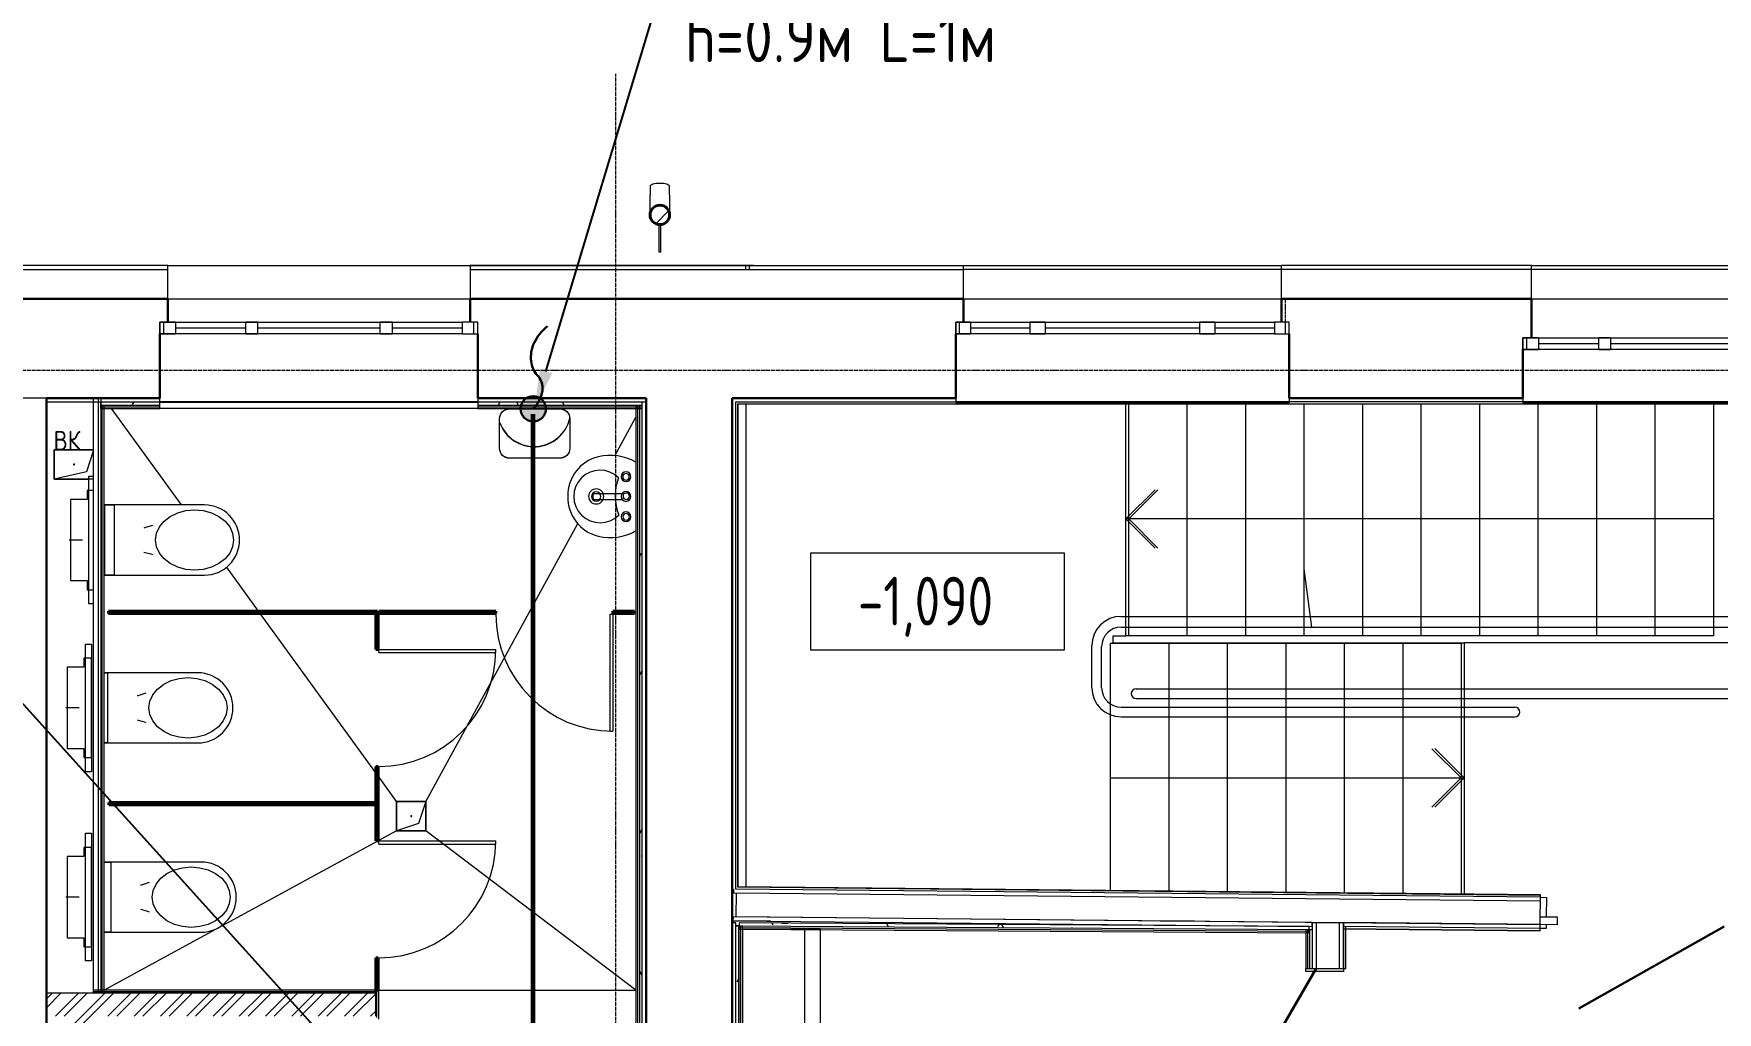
# Model space of a CAD drawing. Header units: millimetres. Extents: x -32 to 417638015, y -35 to 175284279.
# Drawn here: x 176859 to 185491, y 68719 to 73741 of the extents above; entities that cross this region are included whole.
import ezdxf
from ezdxf import colors
from ezdxf.entities.mleader import LeaderData, LeaderLine
from ezdxf.math import Vec2, Vec3

# ---------------------------------------------------------------- set-up
doc = ezdxf.new("R2010")
doc.units = ezdxf.units.MM
doc.linetypes.add('ADSK_Линия сетки', pattern=[25, 20, -2.5, 0, -2.5])
doc.linetypes.add('ADSK_Штрихпунктирная 2 точки_ш15 п1_5 п1_5 п1_5', pattern=[19.5, 15, -1.5, 0, -1.5, 0, -1.5])
for name, color, linetype, lineweight in [('_ Окна', 7, 'Continuous', 9), ('_ЭМ_гофра', 5, 'Continuous', 60), ('_ЭМ_ТХобщее_слой', 7, 'Continuous', 30), ('Аннотация', 7, 'Continuous', 18), ('Двери', 7, 'Continuous', 9), ('Двери открывание', 7, 'Continuous', 9), ('Лестницы', 7, 'Continuous', 9), ('Обобщенные модели', 7, 'Continuous', 18), ('Окна', 7, 'Continuous', 9), ('Оси', 253, 'Continuous', 9), ('Отметки', 7, 'Continuous', 9), ('Перекрытие', 7, 'Continuous', 18), ('Сантехника', 7, 'Continuous', 18), ('Стены внутренние', 7, 'Continuous', 18), ('Стены наружные', 7, 'Continuous', 18), ('Стены несущие', 7, 'Continuous', 30), ('Стены отделка', 7, 'Continuous', 30), ('Стены перегородки', 7, 'Continuous', 30), ('Стены штриховка', 7, 'Continuous', 9), ('Стрелки вверх', 7, 'Continuous', 18), ('ТХ', 5, 'Continuous', 0), ('ШТРИХОВКА', 252, 'Continuous', 15), ('ЭОМ_Кабельный вывод', 1, 'Continuous', 35)]:
    doc.layers.add(name, color=color, linetype=linetype, lineweight=lineweight)
doc.layers.add('_ЭМ_Надписи', color=7, linetype='Continuous')
doc.layers.add('ЭОМ_Лотки рабочие', color=5, linetype='Continuous')
doc.layers.add('Линии', color=7, linetype='Continuous', lineweight=9, true_color=0x00a600)
doc.styles.add('GOST Common', font='GOST_Common.ttf', dxfattribs={"width": 0.9, "height": 350})
doc.styles.add('GOST Common_3', font='GOST_Common.ttf', dxfattribs={"width": 0.8, "height": 350})
doc.styles.add('GOST Common_5', font='GOST_Common.ttf', dxfattribs={"width": 0.9, "height": 200})
doc.styles.add('ЭОМ', font='isocpeur.ttf', dxfattribs={"width": 0.85, "height": 250})
pattern_1 = [(0, (557.2, 188.9), (406.4, 101.6), [33.528, -271.272, 33.528, -271.272, -1625.6]), (0, (557.2, 188.9), (406.4, 101.6), [-609.6, 33.528, -576.072, 33.528, -271.272, -711.2]), (0, (557.2, 188.9), (406.4, 101.6), [-1524, 33.528, -169.672, 33.528, -474.472]), (120, (709.6, 239.7), (-291.1882, 301.15272), [33.528, -271.272, 33.528, -271.272, -1625.6]), (120, (709.6, 239.7), (-291.1882, 301.15272), [-609.6, 33.528, -576.072, 33.528, -271.272, -711.2]), (120, (709.6, 239.7), (-291.1882, 301.15272), [-1524, 33.528, -169.672, 33.528, -474.472]), (240, (760.4, 442.9), (-115.2118, -402.75272), [33.528, -271.272, 33.528, -271.272, -1625.6]), (240, (760.4, 442.9), (-115.2118, -402.75272), [-609.6, 33.528, -576.072, 33.528, -271.272, -711.2]), (240, (760.4, 442.9), (-115.2118, -402.75272), [-1524, 33.528, -169.672, 33.528, -474.472])]

# ---------------------------------------------------------------- blocks, each defined once
blk = doc.blocks.new('ТХ 1 этаж.')
at = {"layer": 'ТХ', "color": 8}
blk.add_lwpolyline([(17276.9, 18428.3), (17017.1, 18428.3, -0.414214), (16967.1, 18478.3), (16967.1, 18631.2, -0.414214), (17017.1, 18681.2), (17276.9, 18681.2, -0.414214), (17326.9, 18631.2), (17326.9, 18478.3, -0.414214)], format="xyb", close=True, dxfattribs=at)
at = {"layer": 'ТХ', "color": 252, "true_color": 0x939598}
blk.add_lwpolyline([(18611.7, 15509.5), (18611.7, 16009.5), (18211.7, 16009.5), (18211.7, 15509.5)], close=True, dxfattribs=at)
blk.add_lwpolyline([(18531.7, 15509.5), (18531.7, 16009.5)], dxfattribs=at)
at = {"layer": 'ТХ', "color": 8}
blk.add_arc((17143.8, 18675), 187.6, 199.61673, 347.34781, dxfattribs=at)
blk = doc.blocks.new('1 этаж')
at = {"layer": 'Обобщенные модели', "lineweight": 9}
h = blk.add_hatch(dxfattribs=at)
h.set_pattern_fill('FP_26', color=8, style=0, pattern_type=2)
h.set_pattern_definition([(45, (557.2, 188.9), (-106.066, 106.066), [])])
h.paths.add_polyline_path([(10932.201, 21181.427), (10953.895, 21186.378), (10971.292, 21200.252), (10980.947, 21220.301), (10980.947, 21242.553), (10971.292, 21262.601), (10953.895, 21276.475), (10932.201, 21281.427), (10909.52, 21275.689), (10893.109, 21262.601), (10883.454, 21242.553), (10884.577, 21217.97), (10893.109, 21200.252), (10910.506, 21186.378), (10924.736, 21183.13)])
at = {"layer": 'Стены внутренние', "lineweight": 9}
h = blk.add_hatch(dxfattribs=at)
h.set_pattern_fill('FP_12', color=8, style=0, pattern_type=2)
h.set_pattern_definition(pattern_1)
h.paths.add_polyline_path([(10460.636, 20255.561), (10842.201, 20255.561), (10842.201, 20270.561), (9998.85, 20270.561), (9999.85, 20255.561), (10141.805, 20255.561)])
h.paths.add_polyline_path([(8070.371, 20255.561), (8368.85, 20255.561), (8368.85, 20270.561), (8067.201, 20270.561), (8067.201, 20255.561)])
h = blk.add_hatch(dxfattribs=at)
h.set_pattern_fill('FP_12', color=8, style=0, pattern_type=2)
h.set_pattern_definition(pattern_1)
h.paths.add_polyline_path([(10827.201, 13184.185), (10842.201, 13184.185), (10841.803, 20254.061), (10827.201, 20254.061), (10827.201, 13565.801)])
h = blk.add_hatch(dxfattribs=at)
h.set_pattern_fill('FP_12', color=8, style=0, pattern_type=2)
h.set_pattern_definition(pattern_1)
h.paths.add_polyline_path([(11322.201, 16045.584), (11337.201, 16045.584), (11337.201, 17582.478), (11322.201, 17582.478), (11322.201, 16046.837)])
h = blk.add_hatch(dxfattribs=at)
h.set_pattern_fill('FP_12', color=8, style=0, pattern_type=2)
h.set_pattern_definition(pattern_1)
h.paths.add_polyline_path([(14260.71, 17565.196), (14260.807, 17580.196), (11338.807, 17598.977), (11338.71, 17583.977), (14244.201, 17565.302)])
at = {"layer": 'Стены штриховка'}
h = blk.add_hatch(dxfattribs=at)
h.set_pattern_fill('ANSI32', color=8, scale=10)
h.set_pattern_definition([(45, (-31496.66, 188.9), (-67.35192, 67.35192), []), (45, (-31451.76, 188.9), (-67.35192, 67.35192), [])])
h.paths.add_polyline_path([(9475.531, 17239.126), (8027.201, 17239.126), (8027.201, 17239.141), (7787.201, 17239.141), (7787.201, 17119.126), (7927.201, 17119.126), (7927.201, 15240.702), (8047.201, 15240.702), (8047.201, 17119.126), (9475.531, 17119.126)])
h.paths.add_polyline_path([(9605.382, 15240.702), (7787.201, 15240.702), (7787.201, 15120.702), (9485.382, 15120.702), (9485.382, 13133.902), (9605.382, 13133.902)])
h.paths.add_polyline_path([(9605.382, 13133.902), (9485.382, 13133.902), (9485.382, 12852.685), (9605.382, 12852.685)])
at = {"layer": '_ Окна', "color": 8, "lineweight": 18}
for p, q in [((8368.85, 20621.427), (8368.85, 20681.427)), ((8368.85, 20681.427), (8448.85, 20681.427)), ((8448.85, 20681.427), (8448.85, 20621.427)), ((8808.85, 20621.427), (8808.85, 20681.427)), ((8808.85, 20681.427), (8868.85, 20681.427)), ((8868.85, 20681.427), (8868.85, 20621.427)), ((9498.85, 20621.427), (9498.85, 20681.427)), ((9498.85, 20681.427), (9558.85, 20681.427)), ((9558.85, 20681.427), (9558.85, 20621.427)), ((9918.85, 20681.427), (9918.85, 20621.427)), ((9998.85, 20681.427), (9918.85, 20681.427)), ((9998.85, 20621.427), (9998.85, 20681.427)), ((12449.059, 20621.427), (12449.059, 20681.427)), ((12449.059, 20681.427), (12525.059, 20681.427)), ((12525.059, 20681.427), (12525.059, 20621.427)), ((12831.059, 20621.427), (12831.059, 20681.427)), ((12831.059, 20681.427), (12907.059, 20681.427)), ((12907.059, 20681.427), (12907.059, 20621.427)), ((13701.059, 20621.427), (13701.059, 20681.427)), ((13701.059, 20681.427), (13777.059, 20681.427)), ((13777.059, 20681.427), (13777.059, 20621.427)), ((14083.059, 20681.427), (14083.059, 20621.427)), ((14159.059, 20681.427), (14083.059, 20681.427)), ((14159.059, 20621.427), (14159.059, 20681.427)), ((8448.85, 20621.427), (8368.85, 20621.427)), ((8868.85, 20621.427), (8808.85, 20621.427)), ((9558.85, 20621.427), (9498.85, 20621.427)), ((9918.85, 20621.427), (9998.85, 20621.427)), ((12525.059, 20621.427), (12449.059, 20621.427)), ((12907.059, 20621.427), (12831.059, 20621.427)), ((13777.059, 20621.427), (13701.059, 20621.427)), ((14083.059, 20621.427), (14159.059, 20621.427)), ((15356.731, 20541.427), (15356.731, 20601.427)), ((15356.731, 20601.427), (15436.731, 20601.427)), ((15436.731, 20601.427), (15436.731, 20541.427)), ((15746.731, 20541.427), (15746.731, 20601.427)), ((15746.731, 20601.427), (15806.731, 20601.427)), ((15806.731, 20601.427), (15806.731, 20541.427)), ((15436.731, 20541.427), (15356.731, 20541.427)), ((15806.731, 20541.427), (15746.731, 20541.427))]:
    blk.add_line(p, q, dxfattribs=at)
at = {"layer": '_ Окна', "color": 8}
for p, q in [((8388.85, 20621.427), (8388.85, 20681.427)), ((8448.85, 20651.427), (8808.85, 20651.427)), ((8868.85, 20651.427), (9498.85, 20651.427)), ((9558.85, 20651.427), (9918.85, 20651.427)), ((9978.85, 20621.427), (9978.85, 20681.427)), ((12469.059, 20621.427), (12469.059, 20681.427)), ((12525.059, 20651.427), (12831.059, 20651.427)), ((12907.059, 20651.427), (13701.059, 20651.427)), ((13777.059, 20651.427), (14083.059, 20651.427)), ((14139.059, 20621.427), (14139.059, 20681.427)), ((15376.731, 20541.427), (15376.731, 20601.427)), ((15436.731, 20571.427), (15746.731, 20571.427)), ((15806.731, 20571.427), (16616.731, 20571.427))]:
    blk.add_line(p, q, dxfattribs=at)
at = {"layer": 'Аннотация', "color": 8, "lineweight": 20}
for p, q in [((11705.371, 18997.932), (11705.371, 19497.932)), ((11705.371, 19497.932), (13005.371, 19497.932)), ((13005.371, 19497.932), (13005.371, 18997.932)), ((13005.371, 18997.932), (11705.371, 18997.932))]:
    blk.add_line(p, q, dxfattribs=at)
at = {"layer": 'Аннотация', "color": 8, "lineweight": 9}
blk.add_line((14233.254, 19415.755), (14272.75, 19115.755), dxfattribs=at)
at = {"layer": 'Двери', "color": 8}
for p, q in [((10675.201, 19182.168), (10691.201, 19182.168)), ((10675.201, 19182.168), (10675.201, 18582.168)), ((10691.201, 19182.168), (10691.201, 18582.168)), ((9491.201, 18985.141), (9491.201, 19001.141)), ((9491.201, 19001.141), (10091.201, 19001.141)), ((10091.201, 18985.141), (10091.201, 19001.141)), ((9491.201, 18985.141), (10091.201, 18985.141)), ((10675.201, 18582.168), (10691.201, 18582.168)), ((9491.201, 18003.141), (9491.201, 18019.141)), ((9491.201, 18019.141), (10091.201, 18019.141)), ((9491.201, 18003.141), (10091.201, 18003.141)), ((10091.201, 18003.141), (10091.201, 18019.141)), ((15445.833, 17589.754), (15446.241, 17629.752)), ((15446.241, 17629.752), (15533.237, 17628.863)), ((15533.237, 17628.863), (15532.828, 17588.866)), ((15532.828, 17588.866), (15445.833, 17589.754))]:
    blk.add_line(p, q, dxfattribs=at)
at = {"layer": 'Двери', "color": 8, "lineweight": 30}
for p, q in [((16388.784, 17580.125), (15643.134, 17159.717)), ((14297.201, 17365.053), (13832.201, 16559.649))]:
    blk.add_line(p, q, dxfattribs=at)
at = {"layer": 'Двери открывание', "color": 8}
for centre, start, end in [((10691.201, 19182.168), 180, 270), ((9491.201, 19001.141), 270, 0), ((9491.201, 18019.141), 270, 0)]:
    blk.add_arc(centre, 600, start, end, dxfattribs=at)
at = {"layer": 'Лестницы', "color": 8}
for p, q in [((11372.201, 20259.427), (11372.201, 17783.343)), ((13320.876, 19071.162), (13320.876, 20259.427)), ((13320.876, 19071.162), (13320.876, 20259.427)), ((13335.876, 19071.162), (13335.876, 20259.427)), ((13635.876, 19071.162), (13635.876, 20259.427)), ((13635.876, 19071.162), (13635.876, 20259.427)), ((13935.876, 19071.162), (13935.876, 20259.427)), ((13935.876, 19071.162), (13935.876, 20259.427)), ((14235.876, 19071.162), (14235.876, 20259.427)), ((14235.876, 19071.162), (14235.876, 20259.427)), ((14535.876, 19071.162), (14535.876, 20259.427)), ((14535.876, 19071.162), (14535.876, 20259.427)), ((14835.876, 19071.162), (14835.876, 20259.427)), ((14835.876, 19071.162), (14835.876, 20259.427)), ((15135.876, 19071.162), (15135.876, 20259.427)), ((15135.876, 19071.162), (15135.876, 20259.427)), ((15435.876, 19071.162), (15435.876, 20259.427)), ((15435.876, 19071.162), (15435.876, 20259.427)), ((15735.876, 19071.162), (15735.876, 20259.427)), ((15735.876, 19071.162), (15735.876, 20259.427)), ((16035.876, 19071.162), (16035.876, 20259.427)), ((16035.876, 19071.162), (16035.876, 20259.427)), ((16335.876, 19071.162), (16335.876, 20259.427)), ((16335.876, 19071.162), (16335.876, 20259.427)), ((13240.876, 19034.269), (13240.876, 17764.279)), ((13240.876, 19034.269), (13540.876, 19034.269)), ((13240.876, 19034.269), (13240.876, 17764.279)), ((13255.876, 19071.162), (13320.876, 19071.162)), ((13255.876, 19035.717), (13255.876, 19071.162)), ((13255.876, 19035.717), (13255.876, 19034.269)), ((13255.876, 19035.717), (13555.876, 19035.717)), ((13255.876, 19035.717), (13255.876, 19034.269)), ((13335.876, 19071.162), (13320.876, 19071.162)), ((13635.876, 19071.162), (13335.876, 19071.162)), ((13540.876, 19034.269), (13840.876, 19034.269)), ((13540.876, 19034.269), (13540.876, 17761.215)), ((13540.876, 19034.269), (13540.876, 17761.215)), ((13555.876, 19035.717), (13855.876, 19035.717)), ((13555.876, 19035.717), (13555.876, 19034.269)), ((13555.876, 19035.717), (13555.876, 19034.269)), ((13935.876, 19071.162), (13635.876, 19071.162)), ((13840.876, 19034.269), (14140.876, 19034.269)), ((13840.876, 19034.269), (13840.876, 17758.152)), ((13840.876, 19034.269), (13840.876, 17758.152)), ((13855.876, 19035.717), (14155.876, 19035.717)), ((13855.876, 19035.717), (13855.876, 19034.269)), ((13855.876, 19035.717), (13855.876, 19034.269)), ((14235.876, 19071.162), (13935.876, 19071.162)), ((14140.876, 19034.269), (14440.876, 19034.269)), ((14140.876, 19034.269), (14140.876, 17755.088)), ((14140.876, 19034.269), (14140.876, 17755.088)), ((14155.876, 19035.717), (14455.876, 19035.717)), ((14155.876, 19035.717), (14155.876, 19034.269)), ((14155.876, 19035.717), (14155.876, 19034.269)), ((14535.876, 19071.162), (14235.876, 19071.162)), ((14440.876, 19034.269), (14740.876, 19034.269)), ((14440.876, 19034.269), (14440.876, 17752.024)), ((14440.876, 19034.269), (14440.876, 17752.024)), ((14455.876, 19035.717), (14755.876, 19035.717)), ((14455.876, 19035.717), (14455.876, 19034.269)), ((14455.876, 19035.717), (14455.876, 19034.269)), ((14835.876, 19071.162), (14535.876, 19071.162)), ((14740.876, 19034.269), (15040.876, 19034.269)), ((14740.876, 19034.269), (14740.876, 17748.961)), ((14740.876, 19034.269), (14740.876, 17748.961)), ((14755.876, 19035.717), (15055.876, 19035.717)), ((14755.876, 19035.717), (14755.876, 19034.269)), ((14755.876, 19035.717), (14755.876, 19034.269)), ((15135.876, 19071.162), (14835.876, 19071.162)), ((15040.876, 19034.269), (15040.876, 17745.897)), ((15435.876, 19071.162), (15135.876, 19071.162)), ((15735.876, 19071.162), (15435.876, 19071.162)), ((16035.876, 19071.162), (15735.876, 19071.162)), ((16335.876, 19071.162), (16035.876, 19071.162))]:
    blk.add_line(p, q, dxfattribs=at)
at = {"layer": 'Линии', "color": 8, "linetype": 'ADSK_Штрихпунктирная 2 точки_ш15 п1_5 п1_5 п1_5'}
for p, q in [((14139.059, 20681.427), (14139.059, 20801.427)), ((14159.059, 20621.427), (14159.059, 20281.427))]:
    blk.add_line(p, q, dxfattribs=at)
at = {"layer": 'Линии', "color": 8, "lineweight": 18}
for p, q in [((13297.194, 19171.427), (16610.876, 19171.427)), ((13297.194, 19116.162), (16610.876, 19116.162)), ((13147.194, 18805.455), (13147.194, 19021.427)), ((13197.194, 18805.455), (13197.194, 19016.162)), ((13374.037, 18799.843), (18349.597, 18799.843)), ((13374.037, 18749.843), (18349.597, 18749.843)), ((13297.194, 18705.455), (15315.876, 18705.455)), ((13297.194, 18655.455), (15315.876, 18655.455))]:
    blk.add_line(p, q, dxfattribs=at)
for centre, radius, start, end in [((13297.194, 19021.427), 150, 90, 180), ((13297.194, 19016.162), 100, 90, 180), ((13297.194, 18805.455), 150, 180, 270), ((13297.194, 18805.455), 100, 180, 270), ((13374.037, 18774.843), 25, 90, 270), ((15315.876, 18680.455), 25, 270, 90)]:
    blk.add_arc(centre, radius, start, end, dxfattribs=at)
at = {"layer": 'Обобщенные модели', "color": 8}
for p, q in [((10882.201, 21377.578), (10882.201, 21335.074)), ((10982.201, 21335.074), (10982.201, 21377.578)), ((10927.201, 21180.568), (10927.201, 21041.427)), ((10937.201, 21041.427), (10937.201, 21180.568)), ((10927.201, 21041.427), (10937.201, 21041.427)), ((7827.201, 19875.902), (7827.201, 20025.902)), ((7827.201, 20025.902), (8027.201, 20025.902)), ((8027.201, 20025.902), (7827.201, 20025.902)), ((7827.201, 20025.902), (7827.201, 19875.902)), ((8027.201, 20018.737), (7992.089, 19913.402)), ((7992.089, 19913.402), (7827.201, 19875.902)), ((8027.201, 19875.902), (7827.201, 19875.902)), ((7827.201, 19875.902), (8004.084, 19875.902)), ((9582.201, 18071.427), (9582.201, 18221.427)), ((9582.201, 18221.427), (9732.201, 18221.427)), ((9732.201, 18221.427), (9582.201, 18221.427)), ((9582.201, 18221.427), (9582.201, 18071.427)), ((9732.201, 18221.427), (9694.701, 18108.927)), ((9732.201, 18221.427), (9732.201, 18071.427)), ((9732.201, 18071.427), (9732.201, 18221.427)), ((9694.701, 18108.927), (9582.201, 18071.427)), ((9732.201, 18071.427), (9582.201, 18071.427)), ((9582.201, 18071.427), (9732.201, 18071.427))]:
    blk.add_line(p, q, dxfattribs=at)
at = {"layer": 'Обобщенные модели', "color": 8, "lineweight": 40}
for p, q in [((9485.201, 19198.168), (8105.201, 19198.168)), ((8105.201, 19198.168), (8105.201, 19186.168)), ((8105.201, 19186.168), (9485.201, 19186.168)), ((9487.201, 19186.141), (9475.201, 19186.141)), ((9475.201, 19186.141), (9475.201, 19001.141)), ((9485.201, 19186.168), (9485.201, 19198.168)), ((9487.201, 19001.141), (9487.201, 19186.141)), ((10091.201, 19198.168), (9491.201, 19198.168)), ((9491.201, 19198.168), (9491.201, 19186.168)), ((9491.201, 19186.168), (10091.201, 19186.168)), ((10091.201, 19186.168), (10091.201, 19198.168)), ((10802.201, 19198.168), (10691.201, 19198.168)), ((10691.201, 19198.168), (10691.201, 19186.168)), ((10691.201, 19186.168), (10802.201, 19186.168)), ((10802.201, 19186.168), (10802.201, 19198.168)), ((9475.201, 19001.141), (9487.201, 19001.141)), ((9487.201, 18401.141), (9475.201, 18401.141)), ((9487.201, 18216.141), (8107.201, 18216.141)), ((8107.201, 18216.141), (8107.201, 18204.141)), ((9487.201, 18204.141), (9487.201, 18216.141)), ((8107.201, 18204.141), (9487.201, 18204.141)), ((9487.201, 18204.141), (9475.201, 18204.141)), ((9475.201, 18204.141), (9475.201, 18019.141)), ((9487.201, 18019.141), (9487.201, 18204.141)), ((9475.201, 18019.141), (9487.201, 18019.141)), ((9487.201, 17419.141), (9475.201, 17419.141))]:
    blk.add_line(p, q, dxfattribs=at)
at = {"layer": 'Обобщенные модели', "color": 8, "flags": 128}
for points in [[(10882.201, 21244.444), (10882.201, 21245.714), (10882.201, 21248.378), (10882.201, 21251.254), (10882.201, 21254.338), (10882.201, 21257.626), (10882.201, 21261.112), (10882.201, 21264.791), (10882.201, 21268.656), (10882.201, 21272.701), (10882.201, 21276.921), (10882.201, 21281.307), (10882.201, 21285.854), (10882.201, 21290.554), (10882.201, 21295.399), (10882.201, 21300.381), (10882.201, 21305.494), (10882.201, 21310.727), (10882.201, 21316.074), (10882.201, 21321.526), (10882.201, 21327.073), (10882.201, 21332.707), (10882.201, 21335.074)], [(10982.201, 21335.074), (10982.201, 21329.406), (10982.201, 21323.822), (10982.201, 21318.33), (10982.201, 21312.938), (10982.201, 21307.656), (10982.201, 21302.492), (10982.201, 21297.455), (10982.201, 21292.552), (10982.201, 21287.791), (10982.201, 21283.179), (10982.201, 21278.725), (10982.201, 21274.436), (10982.201, 21270.317), (10982.201, 21266.376), (10982.201, 21262.619), (10982.201, 21259.053), (10982.201, 21255.682), (10982.201, 21252.512), (10982.201, 21249.548), (10982.201, 21246.796), (10982.201, 21244.444)]]:
    blk.add_lwpolyline(points, dxfattribs=at)
at = {"layer": 'Обобщенные модели', "color": 8, "lineweight": 40}
for points in [[(9475.201, 18401.141), (9475.201, 18216.141), (9487.201, 18216.141), (9487.201, 18401.141)], [(9475.201, 17419.141), (9475.201, 17254.141), (9487.201, 17254.141), (9487.201, 17419.141)]]:
    blk.add_lwpolyline(points, dxfattribs=at)
at = {"layer": 'Обобщенные модели', "color": 8}
for centre, radius, start, end in [((10932.201, 21231.427), 52, 90, 270), ((10932.201, 21231.427), 52, 270, 90), ((7928.395, 19950.902), 2.5, 0, 180), ((7928.395, 19950.902), 2.5, 120, 180), ((7928.395, 19950.902), 2.5, 180, 0), ((7928.395, 19950.902), 2.5, 240, 345), ((7928.395, 19950.902), 2.5, 15, 90), ((9657.201, 18146.427), 2.5, 0, 180), ((9657.201, 18146.427), 2.5, 120, 180), ((9657.201, 18146.427), 2.5, 180, 0), ((9657.201, 18146.427), 2.5, 240, 345), ((9657.201, 18146.427), 2.5, 15, 90)]:
    blk.add_arc(centre, radius, start, end, dxfattribs=at)
at = {"layer": 'Обобщенные модели', "color": 8, "lineweight": 40}
for start, end in [(90, 270), (270, 90)]:
    blk.add_arc((10932.201, 21231.427), 50, start, end, dxfattribs=at)
at = {"layer": 'Обобщенные модели', "color": 8}
for start_param, end_param in [(4.71238898, 6.28318531), (3.14159265, 4.71238898)]:
    blk.add_ellipse((10932.201, 21377.578), major_axis=(-50, 0), ratio=0.30901699, start_param=start_param, end_param=end_param, dxfattribs=at)
at = {"layer": 'Окна', "color": 8}
for p, q in [((8368.85, 20681.427), (8368.85, 20621.427)), ((8448.85, 20681.427), (8368.85, 20681.427)), ((8448.85, 20681.427), (8808.85, 20681.427)), ((8868.85, 20681.427), (8808.85, 20681.427)), ((8868.85, 20681.427), (9498.85, 20681.427)), ((9558.85, 20681.427), (9498.85, 20681.427)), ((9558.85, 20681.427), (9918.85, 20681.427)), ((9998.85, 20681.427), (9918.85, 20681.427)), ((9998.85, 20621.427), (9998.85, 20681.427)), ((12449.059, 20681.427), (12449.059, 20621.427)), ((12525.059, 20681.427), (12449.059, 20681.427)), ((12525.059, 20681.427), (12831.059, 20681.427)), ((12907.059, 20681.427), (12831.059, 20681.427)), ((12907.059, 20681.427), (13701.059, 20681.427)), ((13777.059, 20681.427), (13701.059, 20681.427)), ((13777.059, 20681.427), (14083.059, 20681.427)), ((14159.059, 20681.427), (14083.059, 20681.427)), ((14159.059, 20621.427), (14159.059, 20681.427)), ((8368.85, 20621.427), (8448.85, 20621.427)), ((8808.85, 20621.427), (8448.85, 20621.427)), ((8808.85, 20621.427), (8868.85, 20621.427)), ((9498.85, 20621.427), (8868.85, 20621.427)), ((9498.85, 20621.427), (9558.85, 20621.427)), ((9918.85, 20621.427), (9558.85, 20621.427)), ((9918.85, 20621.427), (9998.85, 20621.427)), ((12449.059, 20621.427), (12525.059, 20621.427)), ((12831.059, 20621.427), (12525.059, 20621.427)), ((12831.059, 20621.427), (12907.059, 20621.427)), ((13701.059, 20621.427), (12907.059, 20621.427)), ((13701.059, 20621.427), (13777.059, 20621.427)), ((14083.059, 20621.427), (13777.059, 20621.427)), ((14083.059, 20621.427), (14159.059, 20621.427)), ((15356.731, 20601.427), (15356.731, 20541.427)), ((15436.731, 20601.427), (15356.731, 20601.427)), ((15436.731, 20601.427), (15746.731, 20601.427)), ((15806.731, 20601.427), (15746.731, 20601.427)), ((15806.731, 20601.427), (16616.731, 20601.427)), ((15356.731, 20541.427), (15436.731, 20541.427)), ((15746.731, 20541.427), (15436.731, 20541.427)), ((15746.731, 20541.427), (15806.731, 20541.427)), ((16616.731, 20541.427), (15806.731, 20541.427))]:
    blk.add_line(p, q, dxfattribs=at)
at = {"layer": 'Оси', "color": 8, "linetype": 'ADSK_Линия сетки'}
for p, q in [((10706.766, -4162.595), (10706.766, 21955.22)), ((-9557.528, 20433.902), (56672.201, 20433.902))]:
    blk.add_line(p, q, dxfattribs=at)
at = {"layer": 'Перекрытие', "color": 8}
for p, q in [((8479.567, 19743.061), (8121.234, 20237.561)), ((11372.201, 20259.427), (11372.201, 17783.343)), ((13320.876, 19071.162), (13320.876, 20259.427)), ((10700.843, 19995.843), (10809.201, 20194.338)), ((9732.201, 18221.427), (10511.047, 19648.163)), ((8874.417, 19198.168), (8710.169, 19424.831)), ((9475.201, 18369.087), (8883.113, 19186.168)), ((13255.876, 19035.717), (13255.876, 19071.162)), ((13255.876, 19071.162), (13320.876, 19071.162)), ((18337.597, 19035.717), (15055.876, 19035.717)), ((15055.876, 19035.717), (15055.876, 17745.744)), ((9582.201, 18221.427), (9487.201, 18352.527)), ((9582.201, 18071.427), (8082.201, 17254.141)), ((10809.201, 17254.141), (9732.201, 18071.427)), ((15447.262, 17729.747), (15477.261, 17729.44)), ((15477.261, 17729.44), (15476.24, 17629.445)), ((11500.121, 17607.85), (11302.201, 17607.85)), ((11338.709, 17583.754), (11322.201, 17583.961)), ((13673.824, 17607.85), (13497.961, 17607.85)), ((15475.627, 17569.449), (15445.628, 17569.755)), ((15475.831, 17589.448), (15475.627, 17569.449)), ((14244.201, 17349.084), (14244.201, 17365.053)), ((14437.201, 17365.053), (14437.201, 17349.084)), ((14437.201, 17349.084), (14244.201, 17349.084)), ((9490.531, 17254.141), (10809.201, 17254.141))]:
    blk.add_line(p, q, dxfattribs=at)
at = {"layer": 'Сантехника', "color": 8}
for p, q in [((8004.084, 19235.561), (8004.084, 19890.561)), ((8004.084, 19890.561), (8027.201, 19890.561)), ((7910.084, 19771.061), (7910.084, 19355.061)), ((7995.084, 19771.061), (7910.084, 19771.061)), ((7995.084, 19818.061), (7995.084, 19771.061)), ((8027.201, 19818.061), (7995.084, 19818.061)), ((10594.309, 19801.641), (10738.512, 19801.641)), ((10594.309, 19771.641), (10738.512, 19771.641)), ((8597.161, 19743.061), (8084.084, 19743.061)), ((8084.084, 19743.061), (8084.084, 19383.061)), ((8084.084, 19383.061), (8084.084, 19743.061)), ((8084.084, 19743.061), (8134.084, 19743.061)), ((8134.084, 19743.061), (8134.084, 19383.061)), ((8084.084, 19663.061), (8083.084, 19663.061)), ((8083.084, 19663.061), (8083.084, 19643.061)), ((8083.084, 19663.061), (8083.084, 19643.061)), ((8083.084, 19643.061), (8084.084, 19643.061)), ((8084.084, 19618.061), (8083.084, 19618.061)), ((8083.084, 19618.061), (8083.084, 19508.061)), ((8083.084, 19618.061), (8083.084, 19616.187)), ((7971.784, 19563.061), (7903.784, 19563.061)), ((8083.084, 19509.935), (8083.084, 19508.061)), ((8083.084, 19508.061), (8084.084, 19508.061)), ((8084.084, 19483.061), (8083.084, 19483.061)), ((8083.084, 19483.061), (8083.084, 19463.061)), ((8083.084, 19483.061), (8083.084, 19463.061)), ((8083.084, 19463.061), (8084.084, 19463.061)), ((7910.084, 19355.061), (7995.084, 19355.061)), ((7995.084, 19355.061), (7995.084, 19308.061)), ((8084.084, 19383.061), (8597.161, 19383.061)), ((8134.084, 19383.061), (8084.084, 19383.061)), ((7995.084, 19308.061), (8027.201, 19308.061)), ((8027.201, 19235.561), (8004.084, 19235.561)), ((7987.201, 18374.427), (7987.201, 19029.427)), ((7987.201, 19029.427), (8018.201, 19029.427)), ((8018.201, 19029.427), (8018.201, 18374.427)), ((7893.201, 18909.927), (7893.201, 18493.927)), ((7978.201, 18909.927), (7893.201, 18909.927)), ((7978.201, 18956.927), (7978.201, 18909.927)), ((8018.201, 18956.927), (7978.201, 18956.927)), ((8018.201, 18446.927), (8018.201, 18956.927)), ((8563.394, 18881.927), (8082.201, 18881.927)), ((8082.201, 18881.927), (8100.317, 18881.927)), ((8100.317, 18881.927), (8100.317, 18521.927)), ((7954.901, 18701.927), (7886.901, 18701.927)), ((7893.201, 18493.927), (7978.201, 18493.927)), ((7978.201, 18493.927), (7978.201, 18446.927)), ((8082.201, 18521.927), (8563.394, 18521.927)), ((8100.317, 18521.927), (8082.201, 18521.927)), ((7978.201, 18446.927), (8018.201, 18446.927)), ((8018.201, 18374.427), (7987.201, 18374.427)), ((7987.201, 17403.061), (7987.201, 18058.061)), ((7987.201, 18058.061), (8018.201, 18058.061)), ((8018.201, 18058.061), (8018.201, 17403.061)), ((7978.201, 17985.561), (7978.201, 17938.561)), ((8018.201, 17985.561), (7978.201, 17985.561)), ((8018.201, 17475.561), (8018.201, 17985.561)), ((7893.201, 17938.561), (7893.201, 17522.561)), ((7978.201, 17938.561), (7893.201, 17938.561)), ((8580.277, 17910.561), (8082.201, 17910.561)), ((8082.201, 17910.561), (8117.201, 17910.561)), ((8117.201, 17910.561), (8117.201, 17550.561)), ((7954.901, 17730.561), (7886.901, 17730.561)), ((8082.201, 17550.561), (8580.277, 17550.561)), ((8117.201, 17550.561), (8082.201, 17550.561)), ((7893.201, 17522.561), (7978.201, 17522.561)), ((7978.201, 17522.561), (7978.201, 17475.561)), ((7978.201, 17475.561), (8018.201, 17475.561)), ((8018.201, 17403.061), (7987.201, 17403.061))]:
    blk.add_line(p, q, dxfattribs=at)
at = {"layer": 'Сантехника', "color": 8, "flags": 128}
for points in [[(8346.584, 19563.061), (8351.599, 19597.551), (8366.39, 19630.313), (8390.218, 19659.702), (8421.886, 19684.245), (8459.807, 19702.711), (8502.08, 19714.174), (8546.584, 19718.061), (8591.088, 19714.174), (8633.361, 19702.711), (8671.282, 19684.245), (8702.95, 19659.702), (8726.778, 19630.313), (8741.57, 19597.551), (8746.584, 19563.061)], [(8330.357, 19638.056), (8288.956, 19625.336), (8286.308, 19624.8)], [(8746.584, 19563.061), (8741.57, 19528.57), (8726.778, 19495.809), (8702.95, 19466.42), (8671.282, 19441.877), (8633.361, 19423.41), (8591.088, 19411.947), (8546.584, 19408.061), (8502.08, 19411.947), (8459.807, 19423.41), (8421.886, 19441.877), (8390.218, 19466.42), (8366.39, 19495.809), (8351.599, 19528.57), (8346.584, 19563.061)], [(8286.308, 19501.321), (8321.727, 19491.4), (8330.357, 19488.065)], [(8312.817, 18701.927), (8317.831, 18736.417), (8332.623, 18769.179), (8356.451, 18798.568), (8388.119, 18823.111), (8426.04, 18841.577), (8468.313, 18853.041), (8512.817, 18856.927), (8557.321, 18853.041), (8599.594, 18841.577), (8637.515, 18823.111), (8669.183, 18798.568), (8693.011, 18769.179), (8707.803, 18736.417), (8712.817, 18701.927)], [(8296.589, 18776.922), (8255.189, 18764.202), (8252.54, 18763.666)], [(8712.817, 18701.927), (8707.803, 18667.436), (8693.011, 18634.675), (8669.183, 18605.286), (8637.515, 18580.743), (8599.594, 18562.277), (8557.321, 18550.813), (8512.817, 18546.927), (8468.313, 18550.813), (8426.04, 18562.277), (8388.119, 18580.743), (8356.451, 18605.286), (8332.623, 18634.675), (8317.831, 18667.436), (8312.817, 18701.927)], [(8252.54, 18640.187), (8287.96, 18630.266), (8296.589, 18626.931)], [(8329.701, 17730.561), (8334.715, 17765.051), (8349.507, 17797.813), (8373.334, 17827.202), (8405.003, 17851.745), (8442.924, 17870.211), (8485.196, 17881.674), (8529.701, 17885.561), (8574.205, 17881.674), (8616.477, 17870.211), (8654.399, 17851.745), (8686.067, 17827.202), (8709.894, 17797.813), (8724.686, 17765.051), (8729.701, 17730.561)], [(8313.473, 17805.556), (8272.072, 17792.836), (8269.424, 17792.3)], [(8729.701, 17730.561), (8724.686, 17696.07), (8709.894, 17663.309), (8686.067, 17633.92), (8654.399, 17609.377), (8616.477, 17590.91), (8574.205, 17579.447), (8529.701, 17575.561), (8485.196, 17579.447), (8442.924, 17590.91), (8405.003, 17609.377), (8373.334, 17633.92), (8349.507, 17663.309), (8334.715, 17696.07), (8329.701, 17730.561)], [(8269.424, 17668.821), (8304.843, 17658.9), (8313.473, 17655.565)]]:
    blk.add_lwpolyline(points, dxfattribs=at)
at = {"layer": 'Сантехника', "color": 8}
for centre, radius, start, end in [((10664.077, 19792.522), 203.526, 103.6350548, 181.6557802), ((10664.077, 19792.522), 203.526, 103.6350548, 181.6557802), ((10678.438, 19733.317), 264.447, 60.3649452, 103.6350548), ((10678.438, 19733.317), 264.447, 60.3649452, 103.6350548), ((10625.632, 19786.641), 135, 45.4629123, 315.0556058), ((10969.524, 19788.197), 266.583, 159.1986398, 201.3198783), ((10758.512, 19887.907), 25, 90, 270), ((10758.512, 19887.907), 17.003, 90, 270), ((10758.512, 19887.907), 25, 270, 90), ((10758.512, 19887.907), 17.003, 270, 90), ((10664.077, 19780.76), 203.526, 178.3442198, 256.3649452), ((10664.077, 19780.76), 203.526, 178.3442198, 256.3649452), ((10605.632, 19786.641), 38.576, 90, 270), ((10605.632, 19786.641), 23.492, 90, 270), ((10605.632, 19786.641), 38.576, 270, 90), ((10605.632, 19786.641), 23.492, 270, 90), ((10758.512, 19786.641), 25, 90, 270), ((10759.957, 19787.405), 16.806, 0, 180), ((10759.957, 19787.405), 16.806, 180, 0), ((10758.512, 19786.641), 25, 270, 90), ((8597.161, 19563.061), 180, 270, 90), ((10758.512, 19682.326), 25, 90, 270), ((10759.53, 19682.326), 17.002, 90, 270), ((10758.512, 19682.326), 25, 270, 90), ((10759.53, 19682.326), 17.002, 270, 90), ((10678.438, 19839.965), 264.447, 256.3649452, 299.6350548), ((10678.438, 19839.965), 264.447, 256.3649452, 299.6350548), ((8563.394, 18701.927), 180, 270, 90), ((8580.277, 17730.561), 180, 270, 90)]:
    blk.add_arc(centre, radius, start, end, dxfattribs=at)
blk.add_ellipse((10594.309, 19786.641), major_axis=(0, 15), ratio=0.42852507, start_param=0, end_param=3.14159265, dxfattribs=at)
at = {"layer": 'Стены внутренние', "color": 8}
for p, q in [((8408.85, 20801.427), (9958.85, 20801.427)), ((12489.059, 20801.427), (14119.059, 20801.427)), ((15401.731, 20801.427), (17021.731, 20801.427)), ((9998.85, 20271.427), (8368.85, 20271.427)), ((8368.85, 20270.561), (9998.85, 20270.561)), ((9998.85, 20237.561), (8368.85, 20237.561)), ((14159.059, 20271.427), (12449.059, 20271.427)), ((17066.731, 20271.427), (15356.731, 20271.427))]:
    blk.add_line(p, q, dxfattribs=at)
at = {"layer": 'Стены наружные', "color": 8}
for p, q in [((8408.85, 20972.427), (8408.85, 20971.427)), ((8408.85, 20972.427), (9958.85, 20972.427)), ((8408.85, 20971.427), (9958.85, 20971.427)), ((9958.85, 20972.427), (9958.85, 20971.427)), ((12489.059, 20971.427), (14119.059, 20971.427)), ((14119.059, 20951.427), (12489.059, 20951.427)), ((15401.731, 20971.427), (17021.731, 20971.427)), ((17021.731, 20951.427), (15401.731, 20951.427)), ((12449.059, 20268.386), (14159.059, 20268.386)), ((15356.731, 20268.386), (17066.731, 20268.386))]:
    blk.add_line(p, q, dxfattribs=at)
at = {"layer": 'Стены несущие', "color": 8}
for p, q in [((6447.201, 20801.427), (8408.85, 20801.427)), ((8408.85, 20801.427), (8408.85, 20681.427)), ((9958.85, 20801.427), (12489.059, 20801.427)), ((9958.85, 20801.427), (9958.85, 20681.427)), ((12489.059, 20801.427), (12489.059, 20681.427)), ((14119.059, 20801.427), (15401.731, 20801.427)), ((14119.059, 20801.427), (14119.059, 20681.427)), ((15401.731, 20801.427), (15401.731, 20601.427)), ((8368.85, 20291.427), (8368.85, 20621.427)), ((9998.85, 20621.427), (9998.85, 20291.427)), ((12449.059, 20291.427), (12449.059, 20621.427)), ((14159.059, 20291.427), (14159.059, 20621.427)), ((15356.731, 20291.427), (15356.731, 20541.427)), ((7787.201, 20291.427), (8368.85, 20291.427)), ((7787.201, 12852.685), (7787.201, 20291.427)), ((10862.201, 20291.427), (9998.85, 20291.427)), ((10862.201, 20291.427), (10862.201, 12852.685)), ((11302.201, 20291.427), (12449.059, 20291.427)), ((11302.201, 13530.633), (11302.201, 20291.427)), ((15356.731, 20291.427), (14159.059, 20291.427))]:
    blk.add_line(p, q, dxfattribs=at)
at = {"layer": 'Стены отделка', "color": 8, "lineweight": 9}
for p, q in [((8408.85, 20972.427), (6447.201, 20972.427)), ((8408.85, 20971.427), (6447.201, 20971.427)), ((8408.85, 20801.427), (8408.85, 20971.427)), ((11412.201, 20972.427), (9958.85, 20972.427)), ((9958.85, 20971.427), (9958.85, 20801.427)), ((9958.85, 20971.427), (12489.059, 20971.427)), ((9959.85, 20951.427), (9958.85, 20951.427)), ((11372.201, 20951.427), (11372.201, 20971.427)), ((11392.201, 20951.427), (11392.201, 20971.427)), ((11392.201, 20951.427), (12489.059, 20951.427)), ((11412.201, 20971.427), (11412.201, 20972.427)), ((12489.059, 20801.427), (12489.059, 20971.427)), ((15401.731, 20971.427), (14119.059, 20971.427)), ((14119.059, 20801.427), (14119.059, 20971.427)), ((15401.731, 20951.427), (14119.059, 20951.427)), ((15401.731, 20801.427), (15401.731, 20971.427)), ((8027.201, 20290.561), (8027.201, 17239.141)), ((8067.201, 20290.561), (8027.201, 20290.561)), ((8067.201, 17239.126), (8067.201, 20290.561)), ((8368.85, 20271.427), (8368.85, 20291.427)), ((9998.85, 20291.427), (9998.85, 20271.427)), ((12449.059, 20291.427), (12449.059, 20268.386)), ((14159.059, 20291.427), (14159.059, 20268.386)), ((15356.731, 20291.427), (15356.731, 20268.386)), ((7787.201, 20271.427), (8368.85, 20271.427)), ((8368.85, 20270.561), (8064.084, 20270.561)), ((8064.084, 20270.561), (8064.084, 20237.561)), ((8064.084, 20237.561), (8368.85, 20237.561)), ((8082.201, 17239.126), (8082.201, 20255.561)), ((8368.85, 20237.561), (8368.85, 20270.561)), ((9998.85, 20271.427), (10862.201, 20271.427)), ((10862.201, 20270.561), (9998.85, 20270.561)), ((9998.85, 20270.561), (9998.85, 20237.561)), ((9998.85, 20237.561), (10842.201, 20237.561)), ((10842.201, 20254.061), (10809.201, 20254.061)), ((10809.201, 20254.061), (10809.201, 12909.185)), ((10842.201, 12852.685), (10842.201, 20270.561)), ((11322.201, 17771.871), (11322.201, 20271.427)), ((11322.201, 20271.427), (12449.059, 20271.427)), ((11334.201, 17783.749), (11334.201, 20259.427)), ((18042.597, 20259.427), (11334.201, 20259.427)), ((15356.731, 20271.427), (14159.059, 20271.427)), ((15447.385, 17741.746), (11334.201, 17783.749)), ((11302.201, 17772.076), (11310.476, 17771.991)), ((11310.476, 17771.991), (11310.272, 17751.992)), ((11310.272, 17751.992), (11322.568, 17751.867)), ((15447.058, 17709.748), (15447.385, 17741.746)), ((11307.134, 17629.783), (11306.934, 17609.784)), ((14277.21, 17600.048), (11307.134, 17629.783)), ((11322.201, 17598.823), (11302.201, 17598.823)), ((11306.934, 17609.784), (14277.01, 17580.049)), ((11322.201, 16109.084), (11322.201, 17598.823)), ((11355.201, 17582.478), (11322.201, 17582.478)), ((11338.807, 17598.977), (11338.595, 17565.978)), ((11338.595, 17565.978), (14260.595, 17547.197)), ((14260.807, 17580.196), (11338.807, 17598.977)), ((11355.201, 16109.084), (11355.201, 17582.478)), ((14277.201, 17563.696), (14244.201, 17563.696)), ((14244.201, 17563.696), (14244.201, 17365.053)), ((14260.595, 17547.197), (14260.807, 17580.196)), ((14277.01, 17580.049), (14277.21, 17600.048)), ((14297.201, 17599.084), (14277.201, 17599.084)), ((14277.201, 17599.084), (14277.201, 17563.696)), ((14437.201, 17599.084), (14417.201, 17599.084)), ((14437.21, 17600.054), (14437.006, 17580.055)), ((14437.006, 17580.055), (14437.201, 17580.053)), ((14437.201, 17580.053), (14437.201, 17599.084)), ((14437.201, 17568.052), (15445.506, 17557.756)), ((14449.201, 17365.053), (14449.201, 17579.93)), ((15445.506, 17557.756), (15445.833, 17589.754)), ((14244.201, 17365.053), (14297.201, 17365.053)), ((14417.201, 17365.053), (14449.201, 17365.053)), ((7787.201, 17239.141), (9475.531, 17239.141)), ((9490.531, 17254.141), (8027.119, 17254.141)), ((9475.531, 17239.126), (8067.201, 17239.126)), ((9475.531, 17119.126), (9475.531, 17239.126)), ((9490.531, 17104.126), (9490.531, 17254.141))]:
    blk.add_line(p, q, dxfattribs=at)
at = {"layer": 'Стены перегородки', "color": 8, "lineweight": 18}
for p, q in [((11322.568, 17751.867), (11321.342, 17631.873)), ((15447.058, 17709.748), (11322.568, 17751.867)), ((15446.241, 17629.752), (15447.058, 17709.748)), ((11321.342, 17631.873), (15445.833, 17589.754)), ((14417.201, 17599.084), (14297.201, 17599.084)), ((14297.201, 17599.084), (14297.201, 17365.053)), ((14417.201, 17365.053), (14417.201, 17599.084)), ((15445.833, 17589.754), (14437.21, 17600.054)), ((14297.201, 17365.053), (14417.201, 17365.053))]:
    blk.add_line(p, q, dxfattribs=at)
at = {"layer": 'Стены штриховка', "color": 8}
for p, q in [((6447.201, 20951.427), (8408.85, 20951.427)), ((9959.85, 20951.427), (11392.201, 20951.427)), ((7787.201, 20291.427), (7407.201, 20291.427)), ((8054.201, 17239.141), (8054.201, 20290.561)), ((8064.084, 20255.561), (8368.85, 20255.561)), ((8064.084, 20246.561), (8368.85, 20246.561)), ((8073.201, 17239.126), (8073.201, 20255.561)), ((9998.85, 20255.561), (10842.201, 20255.561)), ((9998.85, 20246.561), (10842.201, 20246.561)), ((10818.201, 20254.061), (10818.201, 12909.185)), ((10827.201, 20254.061), (10827.201, 12909.185)), ((11332.201, 17781.77), (11332.201, 20261.427)), ((11332.201, 20261.427), (18044.597, 20261.427)), ((15447.262, 17729.747), (11322.201, 17771.871)), ((15447.364, 17739.746), (11332.201, 17781.77)), ((11337.201, 16109.084), (11337.201, 17582.478)), ((11338.652, 17574.978), (14260.652, 17556.197)), ((11338.71, 17583.977), (14260.71, 17565.196)), ((11346.201, 16109.084), (11346.201, 17582.478)), ((14253.201, 17563.696), (14253.201, 17365.053)), ((14262.201, 17563.696), (14262.201, 17365.053)), ((14277.201, 17563.696), (14277.201, 17365.053)), ((14437.201, 17365.053), (14437.201, 17580.053)), ((15445.628, 17569.755), (14437.201, 17580.053)), ((14437.201, 17570.052), (15445.526, 17559.755)), ((14447.201, 17365.053), (14447.201, 17579.951)), ((9481.531, 17245.141), (8027.119, 17245.141)), ((9481.531, 17113.126), (9481.531, 17245.141))]:
    blk.add_line(p, q, dxfattribs=at)
at = {"layer": 'Стрелки вверх', "color": 8}
for p, q in [((13320.876, 19671.162), (13470.876, 19821.162)), ((13335.876, 19671.162), (13485.876, 19821.162)), ((13335.876, 19671.162), (13320.876, 19671.162)), ((13320.876, 19671.162), (13470.876, 19521.162)), ((13635.876, 19671.162), (13335.876, 19671.162)), ((13335.876, 19671.162), (13485.876, 19521.162)), ((13935.876, 19671.162), (13635.876, 19671.162)), ((14235.876, 19671.162), (13935.876, 19671.162)), ((14535.876, 19671.162), (14235.876, 19671.162)), ((14835.876, 19671.162), (14535.876, 19671.162)), ((15135.876, 19671.162), (14835.876, 19671.162)), ((15435.876, 19671.162), (15135.876, 19671.162)), ((15735.876, 19671.162), (15435.876, 19671.162)), ((16035.876, 19671.162), (15735.876, 19671.162)), ((16335.876, 19671.162), (16035.876, 19671.162)), ((15040.876, 18342.056), (14890.876, 18492.056)), ((15055.876, 18342.78), (14905.876, 18492.78)), ((13240.876, 18342.056), (13540.876, 18342.056)), ((13540.876, 18342.056), (13840.876, 18342.056)), ((13840.876, 18342.056), (14140.876, 18342.056)), ((14140.876, 18342.056), (14440.876, 18342.056)), ((14440.876, 18342.056), (14740.876, 18342.056)), ((14740.876, 18342.056), (15040.876, 18342.056)), ((15040.876, 18342.056), (14890.876, 18192.056)), ((15055.876, 18342.78), (14905.876, 18192.78)), ((15040.876, 18342.78), (15055.876, 18342.78))]:
    blk.add_line(p, q, dxfattribs=at)
at = {"layer": 'ЭОМ_Лотки рабочие'}
blk.add_blockref('ТХ 1 этаж.', (-6856.492, 1554.379), dxfattribs=at)
at = {"layer": 'Аннотация', "color": 8, "lineweight": 9, "insert": (7824.023, 20123.282), "char_height": 100, "width": 156.348, "attachment_point": 1, "line_spacing_factor": 1.022766, "style": 'GOST Common_5'}
blk.add_mtext('\\pxt3.6,7.2,10.8,14.4,18,21.6,25.2,28.8,32.4,36,39.6,43.2,46.8,50.4,54,57.6,61.2,64.8,68.4,72,75.6,79.2,82.8,86.4,90,93.6,97.2,100.8,104.4,108,111.6,115.2;{ВК}', dxfattribs=at)
at = {"layer": 'Отметки', "color": 8, "lineweight": 20, "insert": (11948.066, 19374.639), "char_height": 250, "width": 977.53229, "attachment_point": 1, "line_spacing_factor": 1.022761, "style": 'GOST Common_3'}
blk.add_mtext('-1,090', dxfattribs=at)
blk = doc.blocks.new('_ЭМ_ТХ2_1этаж')
at = {"layer": 'ТХ', "color": 8}
blk.add_lwpolyline([(128424.8, -50765.2), (128165, -50765.2, -0.414214), (128115, -50715.2), (128115, -50562.3, -0.414214), (128165, -50512.3), (128424.8, -50512.3, -0.414214), (128474.8, -50562.3), (128474.8, -50715.2, -0.414214)], format="xyb", close=True, dxfattribs=at)
at = {"layer": 'ТХ', "color": 252, "true_color": 0x939598}
blk.add_lwpolyline([(129759.6, -53684), (129759.6, -53184), (129359.6, -53184), (129359.6, -53684)], close=True, dxfattribs=at)
blk.add_lwpolyline([(129679.6, -53684), (129679.6, -53184)], dxfattribs=at)
at = {"layer": 'ТХ', "color": 8}
blk.add_arc((128291.7, -50518.5), 187.6, 199.61673, 347.34781, dxfattribs=at)
blk = doc.blocks.new('*U775')
at = {"lineweight": -2}
h = blk.add_hatch(color=0, dxfattribs=at)
h.dxf.hatch_style = 1
edge = h.paths.add_edge_path()
edge.add_arc((0, 0), 65, 0, 360)
at = {"color": 0, "lineweight": -2}
blk.add_lwpolyline([(0, 0, -0.089362), (-36, 53.1, -0.105459), (-47.2, 106.4, -0.18734), (-22.1, 170.6, 0.159257), (11.2, 243.6, 0.13816), (-4.4, 338.6, 0.121425), (-72.9, 423.5)], format="xyb", dxfattribs=at)
blk.add_circle((0, 0), 65, dxfattribs=at)
at = {"color": 7, "style": 'GOST Common', "width": 0.9}
blk.add_attdef('ОБОРУДОВАНИЕ', (25.5, 114.7), '', height=250, dxfattribs=at)

msp = doc.modelspace()

# ---------------------------------------------------------------- linework, layer by layer
at = {"layer": '_ЭМ_гофра', "linetype": 'ByBlock'}
msp.add_lwpolyline([(179418.7, 71788.3), (179418.7, 63901)], dxfattribs=at)

# ---------------------------------------------------------------- block references
at = {"layer": '_ЭМ_ТХобщее_слой', "lineweight": 50}
msp.add_blockref('_ЭМ_ТХ2_1этаж', (51133.1, 122328.2), dxfattribs=at)
at = {"layer": 'ШТРИХОВКА'}
msp.add_blockref('1 этаж', (169137.4, 51579.3), dxfattribs=at)
at = {"layer": 'ЭОМ_Кабельный вывод', "color": 5, "lineweight": 30, "xscale": -1}
msp.add_blockref('*U775', (179420.4, 71815.9, 64.3), dxfattribs=at)

# ---------------------------------------------------------------- leaders
at = {"layer": '_ЭМ_Надписи', "color": 7, "ltscale": 5}
ml = msp.add_multileader_mtext('Standard', dxfattribs=at)
ml.set_content('{\\fGOST Common|b0|i0|c204|p34;\\W0.9;\\C256;1ЩРС-2\\fISOCPEUR|b0|i0|c204|p34;\\W0.85; Гр.24\\PЭл.суш.\\P\\fGOST Common|b0|i0|c0|p34;\\W0.9;h=0.9\\fGOST Common|b0|i0|c204|p34;м \\fGOST Common|b0|i0|c0|p34;L=1\\fGOST Common|b0|i0|c204|p34;м}', color=1, style='ЭОМ')
ml.set_leader_properties()
ml.build(insert=Vec2(0, 0))
ml.multileader.update_dxf_attribs({"text_left_attachment_type": 6, "text_right_attachment_type": 6, "dogleg_length": 0, "arrow_head_size": 200})
ctx = ml.context
ctx.base_point, ctx.char_height, ctx.arrow_head_size, ctx.landing_gap_size, ctx.plane_origin = Vec3(180197.7, 74378.3, -64.3), 250, 200, 0, Vec3(154542.2, 87594.8, -64.3)
ctx.left_attachment, ctx.right_attachment = 6, 6
notes = []
notes.append((ctx, [(0, (1, 1, 0), (180197.7, 74378.3, -64.3), (1, 0), 0, [(0, [(179428, 71815.9, -64.3)], 0, [])])]))
ctx.mtext.insert, ctx.mtext.width, ctx.mtext.defined_height, ctx.mtext.flow_direction = Vec3(180197.7, 74678.3, -64.3), 2073.809, 545.6, 5
ml = msp.add_multileader_mtext('Standard', dxfattribs=at)
ml.set_content('{\\fGOST Common|b0|i0|c204|p34;\\W0.9;\\C256;1ЩРС-2\\fISOCPEUR|b0|i0|c204|p34;\\W0.85; Гр.23\\PЭл.суш.\\P\\fGOST Common|b0|i0|c0|p34;\\W0.9;h=0.9\\fGOST Common|b0|i0|c204|p34;м \\fGOST Common|b0|i0|c0|p34;L=1\\fGOST Common|b0|i0|c204|p34;м}', color=1, style='ЭОМ')
ml.set_leader_properties()
ml.build(insert=Vec2(0, 0))
ml.multileader.update_dxf_attribs({"text_left_attachment_type": 6, "text_right_attachment_type": 6, "dogleg_length": 0, "arrow_head_size": 200})
ctx = ml.context
ctx.base_point, ctx.char_height, ctx.arrow_head_size, ctx.landing_gap_size, ctx.plane_origin = Vec3(173868.2, 71610.3, -64.3), 250, 200, 0, Vec3(155605.5, 81994, -64.3)
ctx.left_attachment, ctx.right_attachment = 6, 6
notes.append((ctx, [(1, (1, 1, 0), (175623.2, 71610.3, -64.3), (-1, 0), 0, [(0, [(180491.2, 66215.1, -64.3)], 0, [])])]))
ctx.mtext.insert, ctx.mtext.width, ctx.mtext.defined_height, ctx.mtext.flow_direction = Vec3(173868.2, 71910.3, -64.3), 2073.809, 545.6, 5
ml = msp.add_multileader_mtext('Standard', dxfattribs=at)
ml.set_content('{\\fGOST Common|b0|i0|c204|p34;\\W0.9;\\C256;1ЩРС-2\\fISOCPEUR|b0|i0|c204|p34;\\W0.85; Гр.22\\PЭл.суш.\\P\\fGOST Common|b0|i0|c0|p34;\\W0.9;h=0.9\\fGOST Common|b0|i0|c204|p34;м \\fGOST Common|b0|i0|c0|p34;L=1\\fGOST Common|b0|i0|c204|p34;м}', color=1, style='ЭОМ')
ml.set_leader_properties()
ml.build(insert=Vec2(0, 0))
ml.multileader.update_dxf_attribs({"text_left_attachment_type": 6, "text_right_attachment_type": 6, "dogleg_length": 0, "arrow_head_size": 200})
ctx = ml.context
ctx.base_point, ctx.char_height, ctx.arrow_head_size, ctx.landing_gap_size, ctx.plane_origin = Vec3(173538, 69285.4, -64.3), 250, 200, 0, Vec3(153280, 82489, -64.3)
ctx.left_attachment, ctx.right_attachment = 6, 6
notes.append((ctx, [(1, (1, 1, 0), (175293, 69285.4, -64.3), (-1, 0), 0, [(0, [(178131.6, 66823.3, -64.3)], 0, [])])]))
ctx.mtext.insert, ctx.mtext.width, ctx.mtext.flow_direction = Vec3(173538, 69585.4, -64.3), 1959.803, 5
for ctx, leaders in notes:
    for number, flags, end, landing, length, lines in leaders:
        leader = LeaderData()
        leader.index, (leader.has_last_leader_line, leader.has_dogleg_vector, leader.attachment_direction) = number, flags
        leader.last_leader_point, leader.dogleg_vector, leader.dogleg_length = Vec3(end), Vec3(landing), length
        for number, points, colour, breaks in lines:
            line = LeaderLine()
            line.index, line.vertices, line.color, line.breaks = number, Vec3.list(points), colors.encode_raw_color(colour), breaks
            leader.lines.append(line)
        ctx.leaders.append(leader)

doc.saveas('drawing.dxf')
